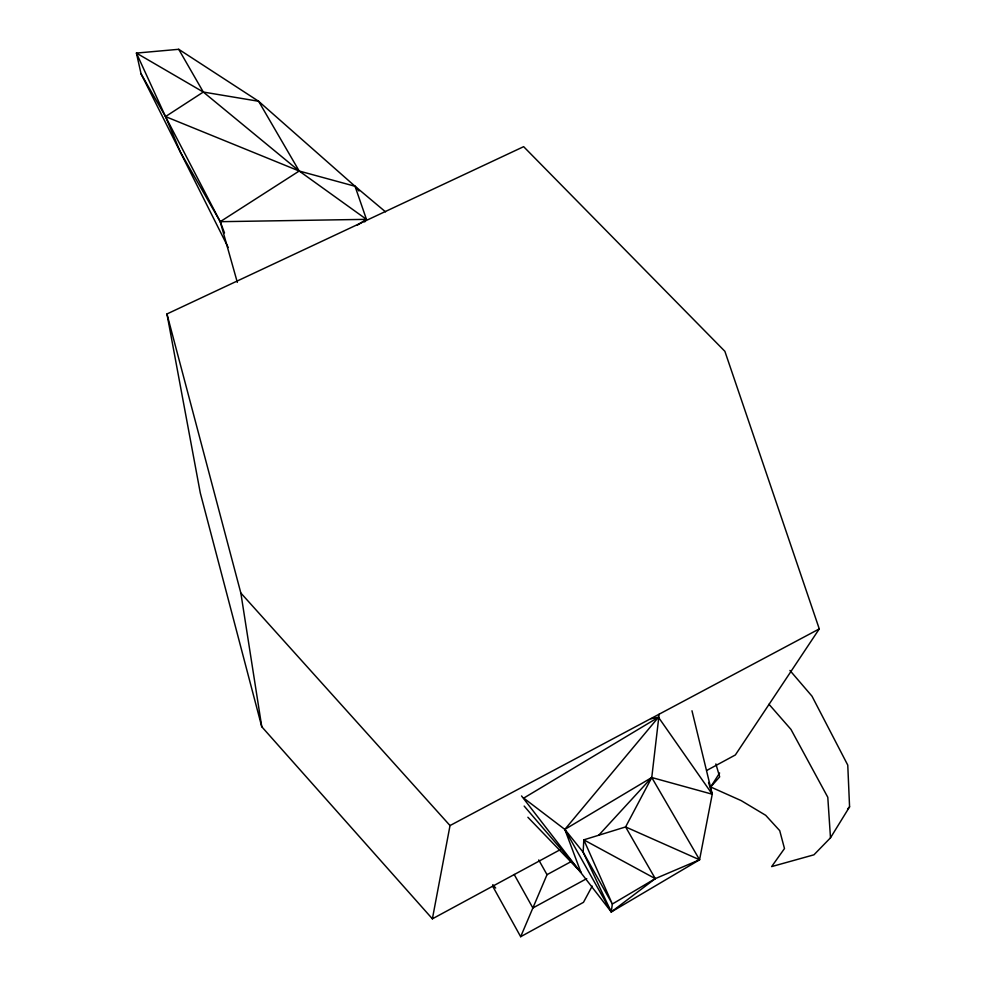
<?xml version="1.0" encoding="UTF-8"?>
<svg xmlns="http://www.w3.org/2000/svg" width="986" height="986" viewBox="0 0 986 986"><rect width="100%" height="100%" fill="white"/><g stroke="black" fill="none" stroke-linecap="round" stroke-linejoin="round"><path stroke-width="1.48" d="M432.386 918.829L450.023 825.565L819.28 628.908L724.883 351.324L523.64 146.667L166.954 313.967L200.294 492.951L261.758 726.731L432.386 918.829L560.529 849.513M521.545 795.948L611.271 911.951L699.567 859.78L712.237 794.211L691.975 710.77M659.141 714.271L651.758 777.523L625.605 826.934L583.811 839.85L583.145 852.2L611.271 911.951L655.283 878.637L699.567 859.78L651.758 777.523L564.83 829.411L523.714 798.105L658.463 717.266L712.237 794.211L651.758 777.523L598.736 835.228M492.544 885.983L520.67 936.7L547.02 874.681L571.202 861.554M592.204 886.118L583.478 902.326L520.67 936.7M719.62 772.987L710.672 786.976L741.189 800.62L765.703 815.311L779.716 830.643L784.486 848.552L771.644 866.595L813.943 854.813L830.483 837.829L849.575 806.844L847.763 765.111L811.983 696.165L789.934 670.455M819.28 628.908L735.346 754.968L707.122 770.239M364.746 221.887L366.447 219.348L355.046 186.268L258.628 101.275L178.725 49.3L136.425 53.084L141.072 73.876L228.21 247.474M710.672 786.976L719.669 776.869L715.873 763.928M847.566 808.964L849.575 806.844M357.363 225.128L366.447 219.348L299.189 171.022L258.628 101.275L203.313 92.043L165.525 116.582L180.339 151.93L220.235 221.69L224.512 232.942M699.567 859.78L625.605 826.934L655.283 878.637L612.331 904.026L611.271 911.951L564.83 829.411L658.463 717.266L650.97 718.745M586.744 878.612L532.871 907.983L514.174 874.459M366.447 219.348L220.235 221.69L165.525 116.582L141.072 73.876M385.538 211.854L355.046 186.268L299.189 171.022L165.525 116.582L136.425 53.084L203.313 92.043L299.189 171.022L220.235 221.69L237.33 282.353M655.283 878.637L583.811 839.85L612.331 904.026L583.145 852.2L564.83 829.411L580.89 872.24L527.892 817.258M166.954 313.967L240.843 593.03L450.023 825.565M768.981 704.263L790.957 729.393L827.796 797.28L830.483 837.829M492.778 884.688L495.687 888.053M524.158 806.067L580.89 872.24M355.046 186.268L358.966 191.001M178.725 49.3L203.313 92.043M538.738 859.952L547.02 874.681M708.54 782.477L712.237 794.211M240.843 593.03L261.758 726.731"/></g></svg>
